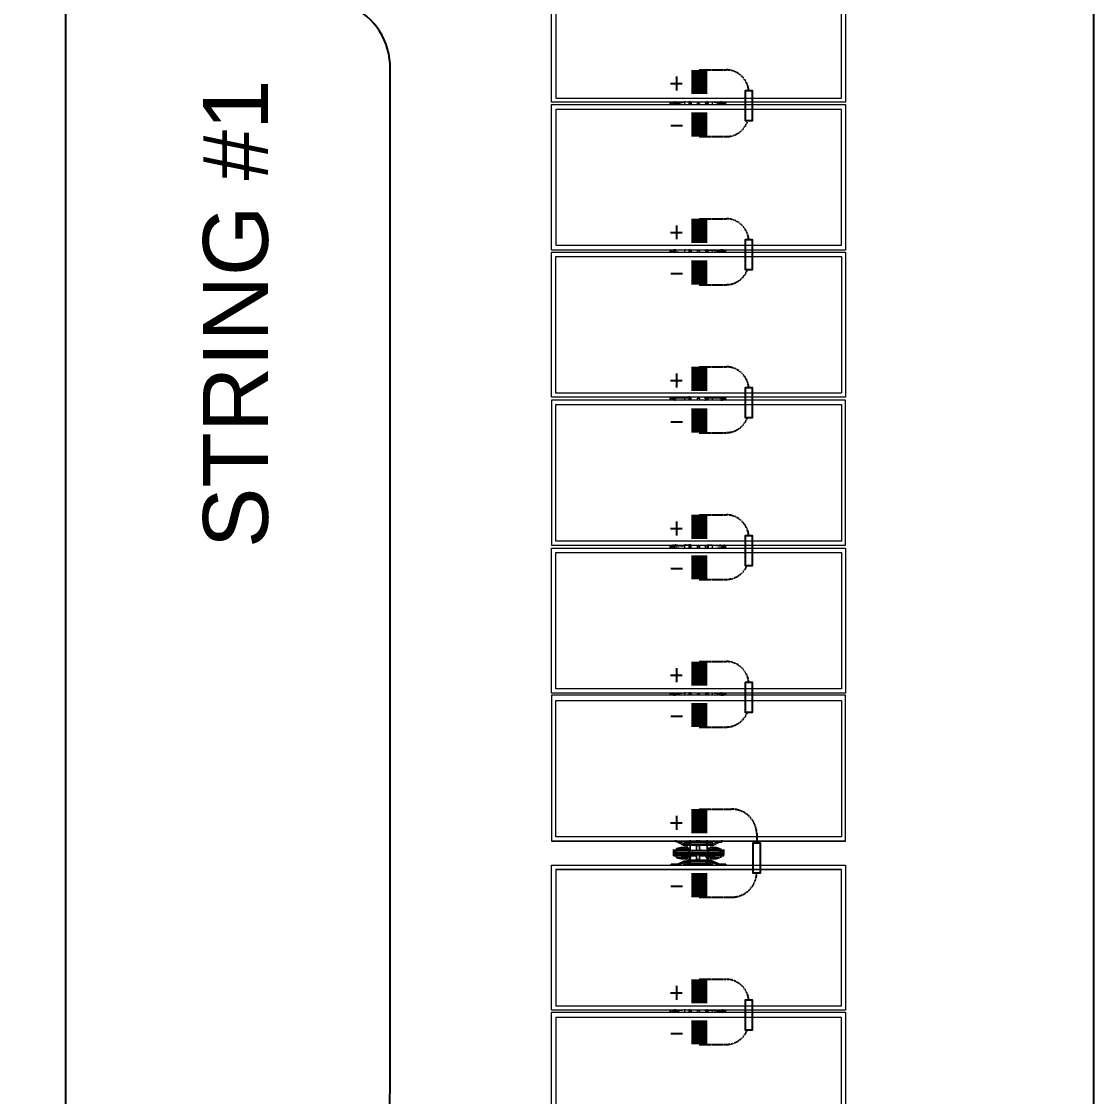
# Model space of a CAD drawing. Header units: feet. Extents: x -13743 to 68376, y -48 to 67763.
# Drawn here: x -226.5 to 103.7, y 66894.2 to 67225.4 of the extents above; entities that cross this region are included whole.
import ezdxf
from ezdxf.lldxf.tags import DXFTag

# ---------------------------------------------------------------- set-up
doc = ezdxf.new("R2010")
doc.units = ezdxf.units.FT
doc.header["$MEASUREMENT"] = 0
doc.linetypes.add('HIDDEN', pattern=[0.375, 0.25, -0.125])
for name, color, linetype in [('E-DC HARNESS-NEG', 170, 'DC HARNESS CABLE'), ('E-HARN-COMP', 8, 'Continuous'), ('E-TRNK-CABL-NEG', 6, 'HIDDEN'), ('E-TRUNK-CABLE-POS', 6, 'HIDDEN'), ('G-ANNO-TEXT', 1, 'Continuous'), ('Polarity-Text', 7, 'Continuous')]:
    doc.layers.add(name, color=color, linetype=linetype)
doc.styles.add('NEI-A', font='arial.ttf')
doc.styles.get("Standard").update_dxf_attribs({"font": 'arial.ttf'})
tags = doc.linetypes.add('DC HARNESS CABLE', pattern='A,0.5,-0.2,["DH",Standard,S=0.1,R=0,X=-0.1,Y=-0.05],-0.2', length=0.9).pattern_tags.tags
tags[6] = DXFTag(74, 10)

# ---------------------------------------------------------------- blocks, each defined once
blk = doc.blocks.new('A$C4742fff2')
at = {"lineweight": 5}
for points in [[(15.1644, 0.4666), (15.396, 0.4666), (15.396, 0), (15.1644, 0)], [(15.6294, 0), (15.3994, 0), (15.3994, 0.4666), (15.6294, 0.4666)], [(15.6677, 0), (15.8994, 0), (15.8994, 0.4666), (15.6677, 0.4666)], [(15.9027, 0.4666), (16.1327, 0.4666), (16.1327, 0), (15.9027, 0)], [(16.1377, 0.4666), (16.1377, 0), (16.3677, 0), (16.3677, 0.4666)], [(16.6027, 0), (16.3727, 0), (16.3727, 0.4666), (16.6027, 0.4666)], [(16.8376, 0), (16.606, 0), (16.606, 0.4666), (16.8376, 0.4666)], [(16.841, 0.4666), (17.071, 0.4666), (17.071, 0), (16.841, 0)], [(15.3877, 0.46), (15.1727, 0.46), (15.1727, 0.0067), (15.3877, 0.0067)], [(15.6227, 0.46), (15.406, 0.46), (15.406, 0.0067), (15.6227, 0.0067)], [(15.6744, 0.0067), (15.6744, 0.46), (15.891, 0.46), (15.891, 0.0067)], [(15.9094, 0.0067), (15.9094, 0.46), (16.126, 0.46), (16.126, 0.0067)], [(16.1443, 0.46), (16.361, 0.46), (16.361, 0.0067), (16.1443, 0.0067)], [(16.3793, 0.0067), (16.3793, 0.46), (16.596, 0.46), (16.596, 0.0067)], [(16.8293, 0.46), (16.6143, 0.46), (16.6143, 0.0067), (16.8293, 0.0067)], [(17.0643, 0.46), (16.8476, 0.46), (16.8476, 0.0067), (17.0643, 0.0067)], [(15.631, 0.27), (15.631, 0.2683), (15.631, 0.27), (15.631, 0.2767), (15.6294, 0.2767), (15.631, 0.2767)], [(15.666, 0.2683), (15.6677, 0.27), (15.6677, 0.2767), (15.6677, 0.27)], [(15.6377, 0.2517), (15.636, 0.2517), (15.636, 0.2533), (15.6344, 0.2533), (15.6344, 0.255), (15.636, 0.255), (15.636, 0.2567), (15.631, 0.2667), (15.636, 0.2567), (15.636, 0.255), (15.6344, 0.255), (15.631, 0.255), (15.631, 0.2533), (15.6327, 0.2517), (15.636, 0.2517), (15.6377, 0.2517), (15.6377, 0.215), (15.636, 0.215), (15.6377, 0.215), (15.6377, 0.2133), (15.636, 0.2133), (15.636, 0.2117), (15.6344, 0.2117), (15.636, 0.2117), (15.636, 0.21), (15.631, 0.2), (15.636, 0.21), (15.636, 0.2117), (15.6344, 0.2117), (15.631, 0.2117), (15.6344, 0.2117), (15.636, 0.2117), (15.6344, 0.2117), (15.6344, 0.2133), (15.636, 0.215), (15.6327, 0.215), (15.6327, 0.2167), (15.631, 0.2167), (15.631, 0.25), (15.6327, 0.25), (15.6327, 0.2517), (15.6327, 0.25), (15.631, 0.25), (15.631, 0.2167), (15.6327, 0.2167), (15.6327, 0.215), (15.636, 0.215), (15.6377, 0.215), (15.6377, 0.2133), (15.636, 0.2133), (15.636, 0.2117), (15.6344, 0.2117), (15.6344, 0.2133), (15.636, 0.215), (15.6377, 0.215), (15.6377, 0.2517), (15.636, 0.2517), (15.6377, 0.2517), (15.636, 0.2533), (15.636, 0.255), (15.636, 0.2567), (15.636, 0.255), (15.636, 0.2533)], [(15.6394, 0.2517), (15.641, 0.2517), (15.6427, 0.25), (15.641, 0.2517), (15.641, 0.2567), (15.6427, 0.2567), (15.6427, 0.255), (15.6444, 0.255), (15.6427, 0.25), (15.641, 0.2517), (15.6427, 0.25), (15.641, 0.2517), (15.6394, 0.2517), (15.6394, 0.2617), (15.641, 0.2683), (15.641, 0.26), (15.6444, 0.26), (15.6444, 0.2683), (15.641, 0.2683), (15.6444, 0.2683), (15.6444, 0.26), (15.641, 0.26), (15.641, 0.2683), (15.6394, 0.2617), (15.6394, 0.2517), (15.641, 0.2517), (15.641, 0.2533), (15.641, 0.2517), (15.6394, 0.2517), (15.6394, 0.2617)], [(15.641, 0.26), (15.641, 0.2583)], [(15.641, 0.2517), (15.6427, 0.2517), (15.6427, 0.25), (15.6444, 0.255), (15.6427, 0.255), (15.6427, 0.2567), (15.641, 0.2567)], [(15.6427, 0.26), (15.6427, 0.2567)], [(15.6444, 0.2717), (15.6444, 0.2617), (15.646, 0.2617), (15.6444, 0.2617), (15.6444, 0.24), (15.6444, 0.2383), (15.6444, 0.24), (15.6444, 0.2617)], [(15.646, 0.2633), (15.6444, 0.2633)], [(15.6477, 0.2183), (15.6477, 0.2483), (15.646, 0.2483), (15.646, 0.2683), (15.6477, 0.2683), (15.6477, 0.2483), (15.6477, 0.2683), (15.646, 0.2683), (15.646, 0.2483), (15.6477, 0.2483), (15.6477, 0.2183), (15.646, 0.2183), (15.646, 0.2483), (15.646, 0.2183)], [(15.6494, 0.2717), (15.651, 0.2717), (15.6494, 0.2717), (15.6494, 0.2683), (15.6494, 0.2483), (15.6494, 0.2683), (15.6477, 0.2683), (15.6477, 0.2717)], [(15.6494, 0.2683), (15.6494, 0.2483), (15.6527, 0.2483), (15.6527, 0.2683)], [(15.6494, 0.2683), (15.6494, 0.2483), (15.6527, 0.2483), (15.6527, 0.2683)], [(15.6527, 0.2617), (15.6527, 0.2717), (15.6527, 0.27), (15.6544, 0.27), (15.6527, 0.27), (15.6527, 0.2717), (15.651, 0.2717), (15.6527, 0.2717), (15.6544, 0.2717), (15.6527, 0.2717)], [(15.6527, 0.2717), (15.651, 0.2717)], [(15.6544, 0.2633), (15.6527, 0.2633)], [(15.6544, 0.2367), (15.6527, 0.2367), (15.6544, 0.2367), (15.6527, 0.2367), (15.6544, 0.2367), (15.6527, 0.2367), (15.6527, 0.24), (15.6527, 0.2617), (15.6544, 0.2617), (15.6527, 0.2617), (15.6527, 0.24), (15.6527, 0.2367)], [(15.656, 0.2583), (15.656, 0.26), (15.6544, 0.26), (15.6544, 0.2567), (15.6544, 0.26), (15.656, 0.26), (15.656, 0.2683), (15.6544, 0.2683), (15.656, 0.2683), (15.656, 0.26)], [(15.656, 0.2567), (15.6577, 0.2517), (15.656, 0.2517), (15.6544, 0.25), (15.6544, 0.255), (15.656, 0.255)], [(15.656, 0.2567), (15.6577, 0.2517), (15.656, 0.2517), (15.6544, 0.25), (15.6544, 0.255), (15.656, 0.255)], [(15.656, 0.2683), (15.6577, 0.2617), (15.6577, 0.2517), (15.6577, 0.2533), (15.6577, 0.2517), (15.6577, 0.2617)], [(15.6577, 0.2517), (15.6577, 0.2617)], [(15.666, 0.2517), (15.666, 0.25), (15.6677, 0.25), (15.6677, 0.2167), (15.666, 0.2167), (15.666, 0.215), (15.6677, 0.215), (15.6677, 0.2167), (15.6677, 0.215), (15.6677, 0.2133), (15.6677, 0.215), (15.666, 0.215), (15.666, 0.2117), (15.6627, 0.2117), (15.661, 0.2117), (15.661, 0.21), (15.661, 0.2117), (15.661, 0.215), (15.6627, 0.215), (15.661, 0.215), (15.661, 0.2517), (15.6627, 0.2517), (15.661, 0.2517), (15.661, 0.255), (15.6627, 0.255), (15.666, 0.255), (15.6627, 0.255), (15.6627, 0.2567), (15.661, 0.2567), (15.666, 0.2667), (15.661, 0.2567), (15.6627, 0.2567), (15.6627, 0.255), (15.6644, 0.255), (15.6627, 0.255), (15.6627, 0.2517), (15.666, 0.2517), (15.666, 0.25), (15.6677, 0.25), (15.6677, 0.2517), (15.6677, 0.25), (15.6677, 0.2167), (15.666, 0.2167), (15.666, 0.215), (15.6627, 0.215), (15.661, 0.215), (15.661, 0.2517), (15.6627, 0.2517)], [(15.661, 0.255), (15.661, 0.2567), (15.661, 0.255), (15.661, 0.2517), (15.6627, 0.2517), (15.6627, 0.255)], [(15.631, 0.2517), (15.6327, 0.2517), (15.631, 0.2517), (15.6294, 0.2533), (15.631, 0.2517), (15.6327, 0.2517), (15.631, 0.2517), (15.631, 0.25)], [(15.631, 0.2467), (15.6294, 0.2467)], [(15.636, 0.2517), (15.6327, 0.2517), (15.631, 0.2533), (15.631, 0.255), (15.6344, 0.255), (15.6344, 0.2533), (15.636, 0.2533)], [(15.6344, 0.25), (15.6327, 0.25), (15.6327, 0.2483), (15.6327, 0.2467), (15.6344, 0.2467), (15.636, 0.2467), (15.636, 0.2483), (15.636, 0.25)], [(15.6344, 0.25), (15.6327, 0.2483), (15.6344, 0.2467), (15.636, 0.2483)], [(15.6327, 0.2483), (15.6344, 0.25), (15.6344, 0.2483), (15.6327, 0.2483), (15.6344, 0.25), (15.6344, 0.2483), (15.636, 0.2483), (15.6344, 0.2483), (15.636, 0.2483), (15.6344, 0.2483), (15.636, 0.2483), (15.6344, 0.2483), (15.636, 0.2483), (15.6344, 0.2483), (15.636, 0.2483), (15.6344, 0.2483), (15.636, 0.2483), (15.6344, 0.2483), (15.636, 0.2483), (15.6344, 0.2483), (15.636, 0.2483), (15.6344, 0.2483), (15.636, 0.2483), (15.6344, 0.2483), (15.636, 0.2483), (15.636, 0.2467), (15.6344, 0.2467), (15.6327, 0.2467), (15.6327, 0.2483), (15.6344, 0.2483), (15.636, 0.2483), (15.636, 0.2467), (15.6344, 0.2467), (15.6327, 0.2467)], [(15.6344, 0.25), (15.6327, 0.25), (15.6327, 0.2483), (15.6327, 0.2467), (15.6344, 0.2467), (15.636, 0.2467), (15.636, 0.2483), (15.636, 0.25)], [(15.6344, 0.25), (15.6327, 0.2483), (15.6344, 0.2467), (15.636, 0.2483)], [(15.6344, 0.255), (15.636, 0.255)], [(15.6344, 0.255), (15.636, 0.255)], [(15.6377, 0.2483), (15.641, 0.2483), (15.6377, 0.2483), (15.6444, 0.2483), (15.6427, 0.2483), (15.6444, 0.2483), (15.6427, 0.2483), (15.6444, 0.2483), (15.6427, 0.2483), (15.6444, 0.2483)], [(15.6444, 0.2467), (15.6377, 0.2467)], [(15.646, 0.2367), (15.6377, 0.2367), (15.646, 0.2367), (15.6444, 0.2367), (15.6444, 0.24), (15.6444, 0.2367), (15.646, 0.2367), (15.6444, 0.2367)], [(15.6427, 0.2517), (15.6427, 0.25), (15.6427, 0.2517), (15.641, 0.2517), (15.6427, 0.25)], [(15.641, 0.2467), (15.6427, 0.245)], [(15.646, 0.2367), (15.6444, 0.2367), (15.6444, 0.24), (15.6444, 0.2367)], [(15.6477, 0.1983), (15.6477, 0.2183), (15.6494, 0.2183), (15.6494, 0.2483), (15.6477, 0.2483), (15.6494, 0.2483), (15.6494, 0.2183), (15.6477, 0.2183), (15.6477, 0.1983), (15.646, 0.1983), (15.646, 0.2183), (15.646, 0.1983)], [(15.6544, 0.2483), (15.6527, 0.2483), (15.6527, 0.2183), (15.6494, 0.2183), (15.6494, 0.2483), (15.651, 0.2483), (15.6494, 0.2483), (15.6494, 0.2183), (15.6527, 0.2183), (15.6527, 0.2483), (15.6544, 0.2483), (15.656, 0.2483), (15.6577, 0.2483), (15.656, 0.2483)], [(15.6544, 0.2483), (15.6527, 0.2483)], [(15.661, 0.2467), (15.6527, 0.2467)], [(15.6527, 0.24), (15.6527, 0.2383), (15.6527, 0.24), (15.6527, 0.2367), (15.661, 0.2367), (15.6527, 0.2367)], [(15.656, 0.2517), (15.6544, 0.25), (15.6544, 0.2517), (15.6544, 0.25), (15.656, 0.2517), (15.6544, 0.25)], [(15.6594, 0.2517), (15.6577, 0.2517), (15.656, 0.25), (15.6577, 0.2517)], [(15.6644, 0.2483), (15.6644, 0.25), (15.6627, 0.2483), (15.6627, 0.2467), (15.6644, 0.2467), (15.666, 0.2467), (15.666, 0.2483)], [(15.6644, 0.25), (15.6627, 0.2483), (15.6644, 0.2467), (15.666, 0.2483)], [(15.6644, 0.2467), (15.666, 0.2467), (15.666, 0.2483), (15.666, 0.25), (15.6644, 0.25), (15.6627, 0.25), (15.6627, 0.2483), (15.6627, 0.2467)], [(15.6644, 0.25), (15.6627, 0.2483), (15.6644, 0.2467), (15.666, 0.2483)], [(15.6644, 0.2467), (15.666, 0.2467), (15.666, 0.2483), (15.666, 0.25), (15.6644, 0.25), (15.6627, 0.25), (15.6627, 0.2483), (15.6627, 0.2467)], [(15.666, 0.2483), (15.6644, 0.2483)], [(15.666, 0.2483), (15.6644, 0.2483)], [(15.666, 0.2483), (15.6644, 0.2483), (15.666, 0.2483), (15.6644, 0.2483), (15.666, 0.2483), (15.6644, 0.2483), (15.666, 0.2483), (15.6644, 0.2483), (15.666, 0.2483), (15.6644, 0.2483), (15.666, 0.2483), (15.6677, 0.2483)], [(15.6677, 0.2533), (15.6677, 0.2517), (15.666, 0.2517), (15.666, 0.255), (15.666, 0.2517), (15.6677, 0.2517)], [(15.6694, 0.2467), (15.6677, 0.2467)], [(15.3977, 0.235), (15.3994, 0.235), (15.3994, 0.2317), (15.396, 0.2317), (15.396, 0.2333), (15.396, 0.235)], [(15.631, 0.2367), (15.6294, 0.2367)], [(15.631, 0.235), (15.6294, 0.235)], [(15.6294, 0.2317), (15.631, 0.2317)], [(15.6294, 0.2317), (15.631, 0.2317)], [(15.6377, 0.2317), (15.6377, 0.235), (15.6394, 0.235), (15.6377, 0.235)], [(15.6394, 0.2317), (15.6377, 0.2317), (15.646, 0.2317), (15.6377, 0.2317)], [(15.6444, 0.23), (15.646, 0.23), (15.6444, 0.23), (15.6444, 0.2317)], [(15.6444, 0.2267), (15.6444, 0.23)], [(15.6444, 0.2267), (15.6444, 0.2283), (15.6444, 0.2267), (15.6444, 0.205), (15.646, 0.205), (15.6444, 0.205)], [(15.6527, 0.2317), (15.661, 0.2317), (15.661, 0.235), (15.661, 0.2317), (15.6527, 0.2317), (15.6527, 0.23), (15.6544, 0.23), (15.6527, 0.23), (15.6527, 0.2267), (15.6527, 0.23)], [(15.6527, 0.2317), (15.6527, 0.23), (15.6544, 0.23), (15.6527, 0.23)], [(15.6544, 0.23), (15.6527, 0.23), (15.6527, 0.2267), (15.6527, 0.23)], [(15.6527, 0.2267), (15.6527, 0.205), (15.6544, 0.205), (15.6527, 0.205), (15.6527, 0.1967), (15.6527, 0.205), (15.6527, 0.2267), (15.6527, 0.2283)], [(15.6694, 0.2367), (15.6677, 0.2367)], [(15.6694, 0.235), (15.6677, 0.235)], [(15.6694, 0.2317), (15.6677, 0.2317)], [(15.6694, 0.2317), (15.6677, 0.2317)], [(15.901, 0.235), (15.9027, 0.2333), (15.901, 0.2317), (15.8994, 0.2317), (15.8994, 0.2333), (15.8994, 0.235)], [(16.1343, 0.235), (16.136, 0.235), (16.136, 0.2317), (16.1343, 0.2317), (16.1327, 0.2333), (16.1327, 0.235)], [(16.3693, 0.235), (16.371, 0.235), (16.371, 0.2317), (16.3677, 0.2317), (16.3677, 0.2333), (16.3677, 0.235)], [(16.6043, 0.235), (16.606, 0.235), (16.606, 0.2317), (16.6027, 0.2317), (16.6027, 0.2333), (16.6027, 0.235)], [(16.8376, 0.235), (16.8393, 0.235), (16.841, 0.2333), (16.8393, 0.2333), (16.8393, 0.2317), (16.8376, 0.2317), (16.8376, 0.2333)], [(15.6294, 0.22), (15.631, 0.22)], [(15.6294, 0.2133), (15.631, 0.215), (15.6327, 0.215), (15.631, 0.2133), (15.631, 0.2117), (15.631, 0.2133), (15.6327, 0.215), (15.631, 0.215)], [(15.631, 0.2167), (15.631, 0.215)], [(15.6344, 0.22), (15.6344, 0.2217), (15.6327, 0.22), (15.6344, 0.22), (15.636, 0.22), (15.6344, 0.22), (15.636, 0.22), (15.6344, 0.22), (15.636, 0.22), (15.6344, 0.22), (15.636, 0.22)], [(15.6344, 0.2217), (15.6327, 0.22), (15.6344, 0.2183), (15.636, 0.22)], [(15.6344, 0.2217), (15.6327, 0.2217), (15.6327, 0.22), (15.6327, 0.2183), (15.6344, 0.2183), (15.636, 0.2183), (15.636, 0.22), (15.636, 0.2217)], [(15.6344, 0.2217), (15.6327, 0.22), (15.6344, 0.2183), (15.636, 0.22)], [(15.6344, 0.2217), (15.6327, 0.2217), (15.6327, 0.22), (15.6327, 0.2183), (15.6344, 0.2183), (15.636, 0.2183), (15.636, 0.22), (15.636, 0.2217)], [(15.636, 0.22), (15.6344, 0.22)], [(15.636, 0.22), (15.6344, 0.22)], [(15.636, 0.2117), (15.636, 0.21)], [(15.641, 0.22), (15.6377, 0.22), (15.6444, 0.22), (15.6377, 0.22), (15.641, 0.22), (15.6427, 0.2217)], [(15.6427, 0.2183), (15.6444, 0.2183), (15.6427, 0.2183), (15.6444, 0.2183), (15.6377, 0.2183), (15.6444, 0.2183)], [(15.6394, 0.215), (15.641, 0.215), (15.6427, 0.2167), (15.641, 0.215), (15.6427, 0.2167), (15.6427, 0.215), (15.6427, 0.2167), (15.641, 0.215), (15.6427, 0.2167), (15.641, 0.215), (15.6394, 0.215), (15.6394, 0.205)], [(15.641, 0.2), (15.641, 0.2083), (15.6444, 0.2083), (15.6444, 0.1983), (15.641, 0.1983), (15.6444, 0.1983), (15.6444, 0.2083), (15.641, 0.2083), (15.641, 0.2), (15.6394, 0.205), (15.6394, 0.215), (15.641, 0.215), (15.641, 0.2133), (15.641, 0.215), (15.6394, 0.215), (15.6394, 0.205)], [(15.641, 0.21), (15.641, 0.215), (15.6427, 0.2167), (15.6444, 0.2117), (15.641, 0.2117), (15.641, 0.21), (15.641, 0.215), (15.6427, 0.2167), (15.6444, 0.2117), (15.641, 0.2117), (15.641, 0.21), (15.641, 0.2083)], [(15.6444, 0.2183), (15.6427, 0.2183)], [(15.6427, 0.2117), (15.6427, 0.2083)], [(15.651, 0.1967), (15.651, 0.195), (15.6527, 0.195), (15.6527, 0.1983), (15.6544, 0.1983), (15.6527, 0.1983), (15.6527, 0.195), (15.6527, 0.1967), (15.6527, 0.195), (15.6527, 0.1967), (15.6527, 0.195), (15.6527, 0.1933), (15.6527, 0.195), (15.651, 0.195), (15.651, 0.1967), (15.6494, 0.1967), (15.6477, 0.1967), (15.646, 0.1967), (15.6444, 0.1967), (15.6444, 0.195), (15.6444, 0.1967), (15.6444, 0.205), (15.6444, 0.1967), (15.6444, 0.195), (15.646, 0.1967), (15.646, 0.1983), (15.6444, 0.1983), (15.646, 0.1983), (15.646, 0.1967), (15.6444, 0.195), (15.6444, 0.1967), (15.646, 0.1967), (15.6477, 0.1967), (15.6494, 0.1967)], [(15.6527, 0.2183), (15.6527, 0.1983), (15.6494, 0.1983), (15.6494, 0.2183), (15.651, 0.2183), (15.6494, 0.2183), (15.6494, 0.2), (15.6494, 0.2183), (15.6494, 0.1983), (15.6527, 0.1983), (15.6527, 0.2183), (15.6544, 0.2183), (15.656, 0.2183), (15.6544, 0.2183), (15.6544, 0.22), (15.6527, 0.22), (15.661, 0.22), (15.6527, 0.22), (15.6544, 0.22), (15.6544, 0.2183)], [(15.6527, 0.2183), (15.6544, 0.2183)], [(15.6544, 0.2167), (15.656, 0.215), (15.6544, 0.2167), (15.6544, 0.215), (15.6544, 0.2167), (15.6544, 0.2117)], [(15.656, 0.2), (15.6577, 0.205), (15.6577, 0.215), (15.6577, 0.2133), (15.6577, 0.215), (15.6577, 0.205), (15.656, 0.2), (15.656, 0.2083), (15.6544, 0.2083), (15.6544, 0.1983), (15.656, 0.1983), (15.6544, 0.1983), (15.6544, 0.2083), (15.656, 0.2083)], [(15.656, 0.21), (15.656, 0.2083), (15.656, 0.21), (15.656, 0.2117), (15.6544, 0.2117), (15.6544, 0.2083), (15.6544, 0.2117), (15.656, 0.2117)], [(15.6577, 0.2183), (15.656, 0.2183)], [(15.656, 0.2167), (15.6577, 0.215), (15.6577, 0.205), (15.6577, 0.215), (15.656, 0.2167), (15.6577, 0.215)], [(15.6644, 0.2117), (15.6627, 0.2117), (15.661, 0.21), (15.666, 0.2), (15.661, 0.21), (15.6627, 0.2117), (15.666, 0.2117), (15.666, 0.215), (15.6627, 0.215), (15.6627, 0.2117)], [(15.6627, 0.2117), (15.6627, 0.215), (15.661, 0.215), (15.661, 0.2117)], [(15.6644, 0.2217), (15.6627, 0.22), (15.6644, 0.2183), (15.666, 0.22)], [(15.6644, 0.2183), (15.666, 0.2183), (15.666, 0.22), (15.666, 0.2217), (15.6644, 0.2217), (15.6627, 0.2217), (15.6627, 0.22), (15.6627, 0.2183)], [(15.6644, 0.2217), (15.6627, 0.22), (15.6644, 0.2183), (15.666, 0.22)], [(15.6644, 0.2183), (15.666, 0.2183), (15.666, 0.22), (15.666, 0.2217), (15.6644, 0.2217), (15.6627, 0.2217), (15.6627, 0.22), (15.6627, 0.2183)], [(15.666, 0.22), (15.6644, 0.22)], [(15.666, 0.22), (15.6644, 0.22)], [(15.6694, 0.22), (15.6677, 0.22)], [(15.6294, 0.19), (15.631, 0.19), (15.631, 0.1967), (15.631, 0.1983), (15.631, 0.1967), (15.631, 0.19)], [(15.6444, 0.2033), (15.646, 0.2033)], [(15.6444, 0.195), (15.646, 0.195), (15.6444, 0.195), (15.6444, 0.1933)], [(15.646, 0.195), (15.6477, 0.195), (15.6477, 0.1967)], [(15.646, 0.195), (15.6477, 0.1967), (15.6494, 0.1967), (15.6477, 0.1967), (15.646, 0.1967), (15.646, 0.195), (15.6477, 0.195)], [(15.6544, 0.1933), (15.6527, 0.1933), (15.6527, 0.195), (15.6527, 0.1933), (15.6544, 0.1933), (15.6527, 0.1933), (15.646, 0.1933), (15.6527, 0.1933)], [(15.6494, 0.2), (15.6477, 0.2), (15.6494, 0.2), (15.6494, 0.1967), (15.6477, 0.1967), (15.6477, 0.1983), (15.6477, 0.1967), (15.6494, 0.1967), (15.6494, 0.2), (15.651, 0.2)], [(15.6494, 0.1967), (15.6477, 0.1967)], [(15.651, 0.1967), (15.651, 0.195)], [(15.6544, 0.2033), (15.6527, 0.2033)], [(15.6544, 0.1967), (15.6527, 0.1967)], [(15.6677, 0.1967), (15.666, 0.1967), (15.666, 0.1983), (15.666, 0.1967), (15.6677, 0.1967), (15.6677, 0.19)]]:
    blk.add_lwpolyline(points, close=True, dxfattribs=at)
for points in [[(15.6294, 0.4666), (15.6294, 0)], [(15.6677, 0), (15.6677, 0.4666)], [(15.6227, 0.46), (15.6227, 0.0067)], [(15.6744, 0.0067), (15.6744, 0.46)], [(15.396, 0.2783), (15.3994, 0.2783)], [(15.401, 0.255), (15.3994, 0.255), (15.3994, 0.2567), (15.3977, 0.265), (15.3977, 0.275), (15.3977, 0.2733), (15.3994, 0.2717), (15.3994, 0.27)], [(15.3977, 0.2733), (15.3977, 0.27)], [(15.6444, 0.2733), (15.6444, 0.2717), (15.646, 0.27), (15.646, 0.2683), (15.646, 0.27), (15.6444, 0.2717), (15.646, 0.2717), (15.6477, 0.2717), (15.646, 0.2717), (15.6444, 0.2717), (15.6444, 0.27), (15.646, 0.27), (15.6477, 0.27), (15.6494, 0.27), (15.651, 0.27), (15.6494, 0.27), (15.651, 0.27), (15.6494, 0.27), (15.6477, 0.27), (15.646, 0.27), (15.6444, 0.27), (15.6444, 0.2717), (15.6444, 0.2733), (15.646, 0.2733), (15.651, 0.2733), (15.6527, 0.2733), (15.651, 0.2717), (15.6527, 0.2717), (15.651, 0.2717), (15.6494, 0.2717), (15.6494, 0.2683), (15.651, 0.2683), (15.6494, 0.2683), (15.6494, 0.27), (15.6477, 0.27), (15.6494, 0.27), (15.651, 0.27), (15.6494, 0.27), (15.6494, 0.2683), (15.6477, 0.2683), (15.6477, 0.2717), (15.646, 0.2717), (15.6477, 0.2717), (15.6494, 0.2717), (15.651, 0.2717), (15.6527, 0.2733), (15.6544, 0.2733), (15.6527, 0.2733), (15.6544, 0.2733)], [(15.6544, 0.2733), (15.6527, 0.2733), (15.6527, 0.2717), (15.6527, 0.2733), (15.6527, 0.2683), (15.6544, 0.2683), (15.6544, 0.26), (15.6544, 0.2683), (15.6527, 0.2683), (15.6527, 0.2733), (15.651, 0.2733), (15.646, 0.2733), (15.6444, 0.2733), (15.646, 0.2733), (15.6444, 0.2733), (15.6444, 0.2717), (15.646, 0.2717), (15.6444, 0.2733), (15.646, 0.2733), (15.6444, 0.2733), (15.646, 0.2717), (15.6477, 0.2717), (15.646, 0.2717), (15.6477, 0.2717), (15.646, 0.2717), (15.6444, 0.2717), (15.6444, 0.2733)], [(15.8994, 0.2783), (15.9027, 0.2783)], [(15.8994, 0.2733), (15.8994, 0.27)], [(15.9044, 0.255), (15.9027, 0.255), (15.9027, 0.2567), (15.901, 0.265), (15.901, 0.275), (15.9027, 0.275), (15.901, 0.275), (15.901, 0.2717), (15.9027, 0.27)], [(16.1327, 0.2783), (16.1377, 0.2783)], [(16.1377, 0.27), (16.136, 0.2717), (16.136, 0.275), (16.1343, 0.275), (16.136, 0.275)], [(16.1393, 0.255), (16.1377, 0.255), (16.136, 0.2567), (16.136, 0.265), (16.1343, 0.275)], [(16.1343, 0.2733), (16.1343, 0.27)], [(16.3677, 0.2783), (16.3727, 0.2783)], [(16.371, 0.27), (16.371, 0.2733), (16.3693, 0.275), (16.371, 0.275)], [(16.3727, 0.255), (16.371, 0.255), (16.371, 0.265), (16.3693, 0.275)], [(16.3693, 0.2733), (16.3693, 0.27)], [(16.6027, 0.2783), (16.606, 0.2783)], [(16.6077, 0.255), (16.606, 0.255), (16.606, 0.265), (16.6043, 0.275), (16.606, 0.275), (16.6043, 0.275), (16.6043, 0.2733), (16.606, 0.2717), (16.606, 0.27)], [(16.6043, 0.2733), (16.6043, 0.27)], [(16.8376, 0.2783), (16.841, 0.2783)], [(16.8376, 0.2733), (16.8376, 0.27)], [(16.841, 0.27), (16.8393, 0.2717), (16.8393, 0.275), (16.841, 0.275), (16.8393, 0.275), (16.8393, 0.265), (16.841, 0.2567), (16.841, 0.255), (16.8426, 0.255)], [(15.631, 0.2667), (15.631, 0.2667)], [(15.631, 0.2667), (15.631, 0.2667)], [(15.641, 0.2617), (15.641, 0.2617)], [(15.641, 0.2617), (15.641, 0.2617)], [(15.6427, 0.2683), (15.6427, 0.2683)], [(15.6427, 0.2683), (15.6427, 0.2683)], [(15.646, 0.2717), (15.646, 0.2717)], [(15.646, 0.2717), (15.646, 0.2717)], [(15.651, 0.2717), (15.6527, 0.2717)], [(15.651, 0.2717), (15.6527, 0.2717)], [(15.656, 0.2617), (15.656, 0.2617)], [(15.656, 0.2617), (15.656, 0.2617)], [(15.666, 0.27), (15.666, 0.27)], [(15.666, 0.27), (15.666, 0.27)], [(15.666, 0.2667), (15.666, 0.2667)], [(15.666, 0.2667), (15.666, 0.2667)], [(15.396, 0.2483), (15.3994, 0.2483)], [(15.396, 0.2467), (15.3994, 0.2467), (15.401, 0.2467)], [(15.3994, 0.2467), (15.3994, 0.245), (15.396, 0.245)], [(15.401, 0.2483), (15.3994, 0.2483), (15.3994, 0.255)], [(15.6344, 0.2517), (15.6344, 0.2517)], [(15.6344, 0.2517), (15.6344, 0.2517)], [(15.6527, 0.2483), (15.6544, 0.2483)], [(15.6527, 0.2483), (15.6544, 0.2483)], [(15.661, 0.2517), (15.661, 0.2517)], [(15.661, 0.2517), (15.661, 0.2517)], [(15.6627, 0.2517), (15.6627, 0.2517)], [(15.6627, 0.2517), (15.6627, 0.2517)], [(15.6627, 0.2483), (15.6644, 0.25), (15.6644, 0.2483)], [(15.6627, 0.2483), (15.6627, 0.2467)], [(15.6644, 0.2467), (15.6627, 0.2467)], [(15.6644, 0.2483), (15.666, 0.2483)], [(15.6644, 0.2483), (15.666, 0.2483)], [(15.6644, 0.2483), (15.666, 0.2483)], [(15.6644, 0.2483), (15.666, 0.2483)], [(15.6644, 0.2467), (15.666, 0.2467), (15.666, 0.2483), (15.6644, 0.2483)], [(15.8994, 0.2483), (15.9027, 0.2483)], [(15.8994, 0.2467), (15.9027, 0.2467), (15.9044, 0.2467)], [(15.9027, 0.2467), (15.9027, 0.245), (15.8994, 0.245)], [(15.9044, 0.2483), (15.9027, 0.2483), (15.9027, 0.255)], [(16.1327, 0.2483), (16.1377, 0.2483)], [(16.1327, 0.2467), (16.1377, 0.2467), (16.1393, 0.2467)], [(16.1327, 0.245), (16.136, 0.245), (16.1377, 0.245), (16.1377, 0.2467)], [(16.1393, 0.2483), (16.1377, 0.2483), (16.1377, 0.255)], [(16.3677, 0.2483), (16.3727, 0.2483), (16.371, 0.2483)], [(16.3677, 0.2467), (16.371, 0.2467), (16.3727, 0.2467)], [(16.3677, 0.245), (16.371, 0.245), (16.3727, 0.245)], [(16.3743, 0.2483), (16.3727, 0.2483), (16.371, 0.25), (16.371, 0.255)], [(16.371, 0.245), (16.371, 0.2467)], [(16.6027, 0.2483), (16.606, 0.2483)], [(16.6027, 0.2467), (16.606, 0.2467), (16.6077, 0.2467)], [(16.606, 0.2467), (16.606, 0.245), (16.6027, 0.245)], [(16.6077, 0.2483), (16.606, 0.2483), (16.606, 0.255)], [(16.8376, 0.2483), (16.841, 0.2483)], [(16.8376, 0.2467), (16.841, 0.2467), (16.8426, 0.2467)], [(16.841, 0.2467), (16.841, 0.245), (16.8376, 0.245)], [(16.8426, 0.2483), (16.841, 0.2483), (16.841, 0.255)], [(15.396, 0.2233), (15.396, 0.2217), (15.3977, 0.2217), (15.3994, 0.2233), (15.3994, 0.22), (15.3994, 0.2183)], [(15.6444, 0.2367), (15.646, 0.2367)], [(15.6444, 0.2367), (15.646, 0.2367)], [(15.6444, 0.23), (15.6444, 0.2317)], [(15.6444, 0.2317), (15.6444, 0.23)], [(15.6444, 0.23), (15.6444, 0.2267)], [(15.6444, 0.23), (15.6444, 0.2267)], [(15.6444, 0.23), (15.646, 0.23)], [(15.6444, 0.23), (15.646, 0.23)], [(15.6527, 0.2367), (15.6544, 0.2367)], [(15.6527, 0.2367), (15.6544, 0.2367)], [(15.6527, 0.2367), (15.6544, 0.2367)], [(15.6527, 0.2367), (15.6544, 0.2367)], [(15.901, 0.1933), (15.901, 0.2017), (15.9027, 0.2117), (15.9027, 0.2183), (15.9027, 0.22), (15.9027, 0.2233), (15.901, 0.2217), (15.8994, 0.2217), (15.8994, 0.2233)], [(16.1327, 0.2233), (16.1343, 0.2217), (16.136, 0.2217), (16.136, 0.2233), (16.1377, 0.2233), (16.1377, 0.22)], [(16.3677, 0.2233), (16.3677, 0.2217), (16.371, 0.2217), (16.371, 0.2233), (16.3727, 0.2233), (16.371, 0.2233), (16.371, 0.22)], [(16.6027, 0.2233), (16.6027, 0.2217), (16.606, 0.2217), (16.606, 0.2233), (16.606, 0.22), (16.606, 0.2183)], [(16.8393, 0.1933), (16.8393, 0.2017), (16.841, 0.2117), (16.841, 0.2183), (16.841, 0.22), (16.841, 0.2233), (16.8393, 0.2217), (16.8376, 0.2217), (16.8376, 0.2233)], [(15.396, 0.22), (15.3994, 0.22), (15.401, 0.22)], [(15.396, 0.2183), (15.3994, 0.2183), (15.3994, 0.2117), (15.3977, 0.2017), (15.3977, 0.1933), (15.3994, 0.1933)], [(15.6327, 0.22), (15.6344, 0.2217), (15.6344, 0.22)], [(15.6327, 0.2183), (15.6327, 0.22)], [(15.6327, 0.2183), (15.6327, 0.22)], [(15.6327, 0.22), (15.6344, 0.22)], [(15.6344, 0.2183), (15.6327, 0.2183)], [(15.6344, 0.2183), (15.6327, 0.2183)], [(15.6344, 0.22), (15.636, 0.22)], [(15.6344, 0.22), (15.636, 0.22)], [(15.6344, 0.22), (15.636, 0.22)], [(15.6344, 0.22), (15.636, 0.22), (15.6344, 0.22)], [(15.6344, 0.2183), (15.636, 0.2183), (15.636, 0.22)], [(15.6344, 0.22), (15.636, 0.22), (15.6344, 0.22)], [(15.6344, 0.2183), (15.636, 0.2183), (15.636, 0.22)], [(15.6344, 0.22), (15.636, 0.22)], [(15.6344, 0.215), (15.6344, 0.215)], [(15.6344, 0.215), (15.6344, 0.215)], [(15.636, 0.215), (15.636, 0.215)], [(15.636, 0.215), (15.636, 0.215)], [(15.641, 0.205), (15.641, 0.205)], [(15.641, 0.205), (15.641, 0.205)], [(15.6544, 0.2167), (15.656, 0.2167), (15.656, 0.215), (15.6577, 0.215)], [(15.6544, 0.2167), (15.656, 0.2167), (15.656, 0.215), (15.6577, 0.215)], [(15.656, 0.21), (15.6577, 0.215)], [(15.656, 0.21), (15.6577, 0.215)], [(15.656, 0.205), (15.656, 0.205)], [(15.656, 0.205), (15.656, 0.205)], [(15.661, 0.215), (15.661, 0.215)], [(15.661, 0.215), (15.661, 0.215)], [(15.6644, 0.22), (15.6644, 0.2217), (15.6627, 0.22)], [(15.6644, 0.22), (15.6644, 0.2217), (15.6627, 0.22)], [(15.6627, 0.22), (15.6627, 0.2183), (15.6644, 0.2183)], [(15.6627, 0.22), (15.6627, 0.2183), (15.6644, 0.2183)], [(15.6627, 0.215), (15.6627, 0.215)], [(15.6627, 0.215), (15.6627, 0.215)], [(15.6644, 0.22), (15.666, 0.22)], [(15.6644, 0.22), (15.666, 0.22)], [(15.6644, 0.22), (15.666, 0.22)], [(15.6644, 0.22), (15.666, 0.22)], [(15.666, 0.22), (15.6644, 0.22)], [(15.666, 0.22), (15.666, 0.2183), (15.6644, 0.2183)], [(15.6644, 0.22), (15.666, 0.22)], [(15.6644, 0.22), (15.666, 0.22)], [(15.6644, 0.22), (15.666, 0.22)], [(15.6644, 0.22), (15.666, 0.22)], [(15.6644, 0.22), (15.666, 0.22)], [(15.6644, 0.22), (15.666, 0.22)], [(15.6644, 0.22), (15.666, 0.22)], [(15.6644, 0.22), (15.666, 0.22)], [(15.6644, 0.22), (15.666, 0.22)], [(15.666, 0.22), (15.6644, 0.22)], [(15.666, 0.22), (15.666, 0.2183), (15.6644, 0.2183)], [(15.6644, 0.22), (15.666, 0.22)], [(15.8994, 0.22), (15.9027, 0.22), (15.9044, 0.22)], [(15.9027, 0.2183), (15.8994, 0.2183)], [(16.1377, 0.1983), (16.136, 0.195), (16.136, 0.1933), (16.1343, 0.1933), (16.1343, 0.1917), (16.1343, 0.1933), (16.136, 0.195), (16.136, 0.2017), (16.1377, 0.2117), (16.1377, 0.2183), (16.1377, 0.22), (16.1327, 0.22)], [(16.1377, 0.2183), (16.1327, 0.2183)], [(16.371, 0.2117), (16.371, 0.2167), (16.3727, 0.2183), (16.3727, 0.22), (16.371, 0.22), (16.3677, 0.22)], [(16.3677, 0.2183), (16.371, 0.2183), (16.3727, 0.2183)], [(16.371, 0.1983), (16.371, 0.1933), (16.3693, 0.1933), (16.3693, 0.1917), (16.3693, 0.1933), (16.3693, 0.195), (16.371, 0.2017), (16.371, 0.2117), (16.3727, 0.2117)], [(16.6027, 0.22), (16.606, 0.22), (16.6077, 0.22)], [(16.6027, 0.2183), (16.606, 0.2183), (16.606, 0.2117), (16.6043, 0.2017), (16.6043, 0.1933), (16.606, 0.1933)], [(16.8376, 0.22), (16.841, 0.22), (16.8426, 0.22)], [(16.841, 0.2183), (16.8376, 0.2183)], [(15.396, 0.19), (15.3994, 0.19)], [(15.3994, 0.1983), (15.3994, 0.195), (15.3977, 0.1933), (15.3977, 0.1917), (15.3994, 0.1917)], [(15.3977, 0.1967), (15.3977, 0.1933), (15.3977, 0.1917)], [(15.631, 0.2), (15.631, 0.2)], [(15.631, 0.2), (15.631, 0.2)], [(15.6427, 0.2), (15.6427, 0.2)], [(15.6427, 0.2), (15.6427, 0.2)], [(15.646, 0.195), (15.6444, 0.195)], [(15.6444, 0.195), (15.6444, 0.1933)], [(15.6444, 0.195), (15.6444, 0.1933)], [(15.6444, 0.195), (15.6444, 0.1933)], [(15.646, 0.195), (15.6444, 0.195)], [(15.6444, 0.1933), (15.6444, 0.195)], [(15.6444, 0.1933), (15.646, 0.1933)], [(15.6444, 0.1933), (15.646, 0.1933)], [(15.6444, 0.1933), (15.646, 0.1933)], [(15.6444, 0.1933), (15.646, 0.1933)], [(15.6477, 0.1967), (15.6477, 0.195), (15.646, 0.195)], [(15.6477, 0.1967), (15.646, 0.1967), (15.646, 0.195)], [(15.646, 0.195), (15.6477, 0.195)], [(15.646, 0.195), (15.6477, 0.195)], [(15.6494, 0.1983), (15.6494, 0.1967), (15.651, 0.1967)], [(15.6494, 0.1983), (15.651, 0.1983)], [(15.6494, 0.1983), (15.6494, 0.1967), (15.651, 0.1967)], [(15.6494, 0.1983), (15.651, 0.1983)], [(15.651, 0.1967), (15.6494, 0.1967), (15.651, 0.1967)], [(15.651, 0.1967), (15.6494, 0.1967), (15.651, 0.1967)], [(15.651, 0.195), (15.651, 0.1967)], [(15.651, 0.195), (15.651, 0.1967)], [(15.651, 0.195), (15.6527, 0.195), (15.651, 0.195)], [(15.651, 0.195), (15.6527, 0.195), (15.651, 0.195)], [(15.6527, 0.1967), (15.6544, 0.1967)], [(15.6527, 0.1967), (15.6544, 0.1967)], [(15.6527, 0.1933), (15.6527, 0.195)], [(15.6527, 0.1933), (15.6527, 0.195)], [(15.666, 0.2), (15.666, 0.2)], [(15.666, 0.2), (15.666, 0.2)], [(15.666, 0.1967), (15.666, 0.1967)], [(15.666, 0.1967), (15.666, 0.1967)], [(15.8994, 0.1967), (15.8994, 0.1933)], [(15.8994, 0.19), (15.9027, 0.19)], [(15.9027, 0.1983), (15.901, 0.195), (15.901, 0.1917), (15.9027, 0.1917)], [(15.9027, 0.1933), (15.901, 0.1933), (15.901, 0.1917)], [(16.1327, 0.19), (16.1377, 0.19)], [(16.1343, 0.1967), (16.1343, 0.1933), (16.136, 0.1933)], [(16.1343, 0.1917), (16.136, 0.1917)], [(16.3677, 0.19), (16.3727, 0.19)], [(16.3693, 0.1967), (16.3693, 0.1933), (16.371, 0.1933)], [(16.3693, 0.1917), (16.371, 0.1917)], [(16.6027, 0.19), (16.606, 0.19)], [(16.606, 0.1983), (16.606, 0.195), (16.6043, 0.1933), (16.6043, 0.1917), (16.6043, 0.1933), (16.6043, 0.1967)], [(16.8376, 0.1967), (16.8376, 0.1933)], [(16.8376, 0.19), (16.841, 0.19)], [(16.841, 0.1983), (16.8393, 0.195), (16.8393, 0.1917), (16.841, 0.1917)], [(16.841, 0.1933), (16.8393, 0.1933), (16.8393, 0.1917)]]:
    blk.add_lwpolyline(points, dxfattribs=at)
at = {"color": 8, "lineweight": 5, "true_color": 0x808080}
for points in [[(15.396, 0.2767), (15.3994, 0.2767)], [(15.3994, 0.2733), (15.3994, 0.275), (15.3977, 0.275), (15.396, 0.26)], [(15.3977, 0.2733), (15.3977, 0.2733)], [(15.6444, 0.2733), (15.6444, 0.2733)], [(15.6444, 0.2733), (15.6444, 0.2733)], [(15.6527, 0.2733), (15.6527, 0.2733)], [(15.6527, 0.2733), (15.6527, 0.2733)], [(15.8994, 0.2767), (15.9027, 0.2767)], [(15.9027, 0.2733), (15.9027, 0.275), (15.901, 0.275), (15.8994, 0.26)], [(15.8994, 0.2733), (15.8994, 0.2733)], [(16.1327, 0.2767), (16.1377, 0.2767)], [(16.1377, 0.2733), (16.1377, 0.275), (16.1343, 0.275), (16.1327, 0.26)], [(16.1343, 0.2733), (16.1343, 0.2733)], [(16.3677, 0.2767), (16.3727, 0.2767)], [(16.3727, 0.2733), (16.371, 0.275), (16.3693, 0.275), (16.3677, 0.26)], [(16.3693, 0.2733), (16.3693, 0.2733)], [(16.6027, 0.2767), (16.606, 0.2767)], [(16.606, 0.2733), (16.606, 0.275), (16.6043, 0.275), (16.6027, 0.26)], [(16.6043, 0.2733), (16.6043, 0.2733)], [(16.8376, 0.2767), (16.841, 0.2767)], [(16.841, 0.2733), (16.841, 0.275), (16.8393, 0.275), (16.8376, 0.26)], [(16.8376, 0.2733), (16.8376, 0.2733)], [(15.3994, 0.2633), (15.3994, 0.2717), (15.401, 0.2717)], [(15.3994, 0.2667), (15.3994, 0.27), (15.401, 0.27)], [(15.6294, 0.27), (15.631, 0.27), (15.6294, 0.27)], [(15.6294, 0.27), (15.631, 0.27), (15.6294, 0.27)], [(15.9027, 0.2717), (15.901, 0.2717), (15.8994, 0.2717), (15.8994, 0.27), (15.8994, 0.2717)], [(15.901, 0.2717), (15.9027, 0.27), (15.9027, 0.2633)], [(15.9027, 0.2667), (15.9027, 0.27)], [(16.1327, 0.2717), (16.1327, 0.27), (16.1327, 0.2717), (16.1343, 0.2717)], [(16.1377, 0.2717), (16.136, 0.2717), (16.136, 0.27), (16.1377, 0.2633)], [(16.1377, 0.2667), (16.1377, 0.27), (16.1393, 0.27)], [(16.3677, 0.2717), (16.3677, 0.27), (16.3677, 0.2717), (16.3693, 0.2717)], [(16.3727, 0.2717), (16.371, 0.2717), (16.371, 0.27), (16.3727, 0.2633)], [(16.3727, 0.27), (16.371, 0.27), (16.371, 0.2683), (16.3727, 0.2667)], [(16.6027, 0.2717), (16.6027, 0.27), (16.6027, 0.2717), (16.6043, 0.2717)], [(16.606, 0.2633), (16.606, 0.2717), (16.6077, 0.2717)], [(16.606, 0.2667), (16.606, 0.27), (16.6077, 0.27)], [(16.836, 0.2717), (16.836, 0.2717)], [(16.841, 0.2717), (16.8393, 0.2717), (16.841, 0.27), (16.841, 0.2633)], [(16.841, 0.2667), (16.841, 0.27), (16.8426, 0.27)], [(15.396, 0.255), (15.3994, 0.255)], [(15.8994, 0.255), (15.9027, 0.255)], [(16.1327, 0.255), (16.1377, 0.255)], [(16.3677, 0.255), (16.371, 0.255)], [(16.6027, 0.255), (16.606, 0.255)], [(16.8376, 0.255), (16.841, 0.255)], [(15.6444, 0.23), (15.646, 0.23)], [(15.6444, 0.23), (15.646, 0.23)], [(15.6527, 0.23), (15.6544, 0.23)], [(15.6527, 0.23), (15.6544, 0.23)], [(15.3994, 0.2117), (15.396, 0.2117)], [(15.396, 0.2083), (15.3977, 0.1933)], [(15.3994, 0.205), (15.3994, 0.195), (15.401, 0.195)], [(15.9027, 0.2117), (15.8994, 0.2117)], [(15.8994, 0.2083), (15.901, 0.1933)], [(15.9027, 0.195), (15.901, 0.195), (15.9027, 0.1967), (15.9027, 0.205)], [(16.1377, 0.2117), (16.1327, 0.2117)], [(16.1327, 0.2083), (16.1343, 0.1933)], [(16.1377, 0.195), (16.136, 0.195), (16.136, 0.1967), (16.1377, 0.205)], [(16.371, 0.2117), (16.3677, 0.2117)], [(16.3677, 0.2083), (16.3693, 0.1933)], [(16.3727, 0.195), (16.371, 0.195), (16.371, 0.1967), (16.3727, 0.205)], [(16.606, 0.2117), (16.6027, 0.2117)], [(16.6027, 0.2083), (16.6043, 0.1933)], [(16.606, 0.205), (16.606, 0.195), (16.6077, 0.195)], [(16.841, 0.2117), (16.8376, 0.2117)], [(16.8376, 0.2083), (16.8393, 0.1933)], [(16.841, 0.195), (16.8393, 0.195), (16.841, 0.1967), (16.841, 0.205)], [(15.396, 0.1983), (15.396, 0.195), (15.396, 0.1967)], [(15.396, 0.19), (15.3994, 0.19)], [(15.3977, 0.1917), (15.3994, 0.1917), (15.3994, 0.1933)], [(15.3977, 0.1933), (15.3977, 0.1933)], [(15.3994, 0.1983), (15.3994, 0.2)], [(15.631, 0.1967), (15.6294, 0.1967), (15.631, 0.1967)], [(15.631, 0.1967), (15.6294, 0.1967), (15.631, 0.1967)], [(15.6444, 0.195), (15.6444, 0.195)], [(15.6444, 0.195), (15.6444, 0.195)], [(15.646, 0.1967), (15.6477, 0.1967)], [(15.646, 0.1967), (15.6477, 0.1967)], [(15.646, 0.1967), (15.6477, 0.1967)], [(15.646, 0.1967), (15.6477, 0.1967)], [(15.6477, 0.1967), (15.6494, 0.1967)], [(15.6477, 0.1967), (15.6494, 0.1967)], [(15.6527, 0.195), (15.6527, 0.195)], [(15.6527, 0.195), (15.6527, 0.195)], [(15.8994, 0.1983), (15.8994, 0.195), (15.8994, 0.1967)], [(15.8994, 0.1933), (15.8994, 0.1933)], [(15.8994, 0.19), (15.9027, 0.19)], [(15.901, 0.1917), (15.9027, 0.1917), (15.9027, 0.1933)], [(15.9044, 0.1983), (15.9027, 0.1983), (15.9027, 0.2)], [(16.1327, 0.1983), (16.1327, 0.195), (16.1327, 0.1967)], [(16.1327, 0.19), (16.1377, 0.19)], [(16.1343, 0.1917), (16.1377, 0.1917), (16.1377, 0.1933)], [(16.1343, 0.1933), (16.1343, 0.1933)], [(16.1377, 0.1983), (16.1377, 0.2)], [(16.3677, 0.1983), (16.3677, 0.195), (16.3677, 0.1967)], [(16.3677, 0.19), (16.3727, 0.19)], [(16.3693, 0.1917), (16.371, 0.1917), (16.371, 0.1933), (16.3727, 0.1933)], [(16.3693, 0.1933), (16.3693, 0.1933)], [(16.3727, 0.1983), (16.371, 0.1983), (16.3727, 0.2)], [(16.6027, 0.1983), (16.6027, 0.195), (16.6027, 0.1967)], [(16.6027, 0.19), (16.606, 0.19)], [(16.6043, 0.1917), (16.606, 0.1917), (16.606, 0.1933)], [(16.6043, 0.1933), (16.6043, 0.1933)], [(16.6077, 0.1983), (16.606, 0.1983), (16.606, 0.2)], [(16.8376, 0.1967), (16.8376, 0.195), (16.8376, 0.1983)], [(16.8376, 0.195), (16.8376, 0.195)], [(16.8376, 0.1933), (16.8376, 0.1933)], [(16.8376, 0.19), (16.841, 0.19)], [(16.8393, 0.1917), (16.841, 0.1917), (16.841, 0.1933)], [(16.8426, 0.1983), (16.841, 0.1983), (16.841, 0.2)]]:
    blk.add_lwpolyline(points, dxfattribs=at)
for points in [[(15.6477, 0.2733), (15.646, 0.2733)], [(15.6544, 0.2733), (15.6527, 0.2733)], [(15.396, 0.2717), (15.396, 0.27)], [(15.6294, 0.2667), (15.631, 0.2667), (15.631, 0.2683), (15.631, 0.2667)], [(15.6344, 0.255), (15.6294, 0.265), (15.631, 0.265), (15.631, 0.2667), (15.631, 0.265), (15.6294, 0.265)], [(15.631, 0.2567), (15.631, 0.255), (15.631, 0.2567), (15.6294, 0.2567)], [(15.6444, 0.2617), (15.6444, 0.27)], [(15.646, 0.2383), (15.6444, 0.2383), (15.6444, 0.2633), (15.6444, 0.2383)], [(15.646, 0.26), (15.6444, 0.26)], [(15.651, 0.27), (15.6494, 0.27), (15.6477, 0.27), (15.646, 0.27), (15.6477, 0.27), (15.646, 0.27), (15.6477, 0.27), (15.646, 0.27), (15.6477, 0.27), (15.6494, 0.27), (15.651, 0.27), (15.6527, 0.27), (15.651, 0.27), (15.6527, 0.27), (15.6527, 0.2617), (15.6527, 0.27), (15.651, 0.27), (15.6527, 0.27)], [(15.6494, 0.2717), (15.6477, 0.2717)], [(15.6527, 0.2717), (15.651, 0.2717)], [(15.6544, 0.2367), (15.6527, 0.2367), (15.6527, 0.2383), (15.6527, 0.2633), (15.6527, 0.2383), (15.6527, 0.2367), (15.6544, 0.2367), (15.6527, 0.2367)], [(15.6527, 0.26), (15.6544, 0.26)], [(15.6677, 0.265), (15.6677, 0.2667), (15.666, 0.2667), (15.6677, 0.2667), (15.6677, 0.265), (15.6627, 0.255)], [(15.6677, 0.2667), (15.6677, 0.2683), (15.666, 0.2683), (15.6677, 0.2683)], [(15.6677, 0.2567), (15.666, 0.2567), (15.6677, 0.2567), (15.6677, 0.255)], [(15.6694, 0.27), (15.6677, 0.27)], [(16.8376, 0.2717), (16.8376, 0.27)], [(15.6344, 0.25), (15.6327, 0.25)], [(15.6327, 0.2467), (15.6327, 0.22)], [(15.636, 0.25), (15.636, 0.2517)], [(15.636, 0.22), (15.636, 0.2467)], [(15.6427, 0.25), (15.6444, 0.25)], [(15.646, 0.255), (15.6444, 0.255)], [(15.6544, 0.255), (15.6527, 0.255)], [(15.6527, 0.25), (15.6544, 0.25)], [(15.6627, 0.2517), (15.6627, 0.25)], [(15.6627, 0.2467), (15.6627, 0.22)], [(15.6677, 0.25), (15.666, 0.25)], [(15.666, 0.22), (15.666, 0.2467)], [(15.646, 0.2367), (15.6444, 0.2367), (15.6444, 0.2383), (15.6444, 0.2367), (15.646, 0.2367), (15.6444, 0.2367)], [(15.646, 0.2367), (15.6444, 0.2367)], [(15.6444, 0.2283), (15.6444, 0.2317)], [(15.646, 0.23), (15.6444, 0.23)], [(15.646, 0.23), (15.6444, 0.23)], [(15.646, 0.2283), (15.6444, 0.2283), (15.6444, 0.2033), (15.6444, 0.2283)], [(15.6544, 0.2367), (15.6527, 0.2367)], [(15.6527, 0.2317), (15.6527, 0.2283), (15.6527, 0.2033), (15.6527, 0.2283)], [(15.6544, 0.23), (15.6527, 0.23)], [(15.6544, 0.23), (15.6527, 0.23)], [(15.6294, 0.2017), (15.631, 0.2017), (15.631, 0.2), (15.631, 0.2017), (15.6294, 0.2017), (15.6344, 0.2117)], [(15.6294, 0.2117), (15.631, 0.2117), (15.631, 0.21), (15.631, 0.2117)], [(15.6327, 0.2183), (15.6327, 0.2167)], [(15.636, 0.215), (15.636, 0.2183)], [(15.6444, 0.2167), (15.6427, 0.2167)], [(15.646, 0.2117), (15.6444, 0.2117)], [(15.646, 0.2083), (15.6444, 0.2083)], [(15.6444, 0.1967), (15.6444, 0.205)], [(15.6527, 0.205), (15.6527, 0.1967), (15.651, 0.1967), (15.6527, 0.1967), (15.651, 0.1967), (15.6527, 0.1967)], [(15.6544, 0.2167), (15.6527, 0.2167)], [(15.6527, 0.2117), (15.6544, 0.2117)], [(15.6544, 0.2083), (15.6527, 0.2083)], [(15.6627, 0.2183), (15.6627, 0.215)], [(15.6627, 0.2117), (15.6677, 0.2017), (15.666, 0.2017), (15.666, 0.2), (15.666, 0.2017), (15.6677, 0.2017)], [(15.666, 0.2167), (15.666, 0.2183)], [(15.666, 0.2117), (15.6677, 0.2117), (15.6677, 0.21), (15.6677, 0.2117)], [(15.6294, 0.2), (15.631, 0.2), (15.631, 0.1983), (15.631, 0.2)], [(15.6477, 0.1967), (15.646, 0.1967)], [(15.646, 0.195), (15.646, 0.1933)], [(15.6494, 0.1967), (15.6477, 0.1967)], [(15.651, 0.1967), (15.6494, 0.1967), (15.651, 0.1967), (15.6527, 0.1967), (15.651, 0.1967), (15.6527, 0.1967)], [(15.6527, 0.1933), (15.6527, 0.195)], [(15.6677, 0.2), (15.666, 0.2), (15.666, 0.1983), (15.666, 0.2)], [(15.6694, 0.1967), (15.6677, 0.1967)]]:
    blk.add_lwpolyline(points, close=True, dxfattribs=at)

msp = doc.modelspace()

# ---------------------------------------------------------------- linework, layer by layer
at = {"layer": 'E-DC HARNESS-NEG', "ltscale": 0.5}
msp.add_lwpolyline([(103.71, 67738.52), (103.72, 65867.73)], dxfattribs=at)
at = {"layer": 'E-HARN-COMP', "const_width": 5}
for points in [[(-17.69, 67203.05), (-17.69, 67210.51)], [(-17.69, 67189.94), (-17.69, 67197.4)], [(-17.69, 67157.19), (-17.69, 67164.64)], [(-17.69, 67144.32), (-17.69, 67151.78)], [(-17.69, 67111.57), (-17.69, 67119.02)], [(-17.69, 67098.72), (-17.69, 67106.17)], [(-17.69, 67065.96), (-17.69, 67073.41)], [(-17.69, 67053.49), (-17.69, 67060.95)], [(-17.69, 67020.73), (-17.69, 67028.19)], [(-17.69, 67008.01), (-17.69, 67015.47)], [(-17.69, 66975.26), (-17.69, 66982.71)], [(-17.69, 66955.58), (-17.69, 66963.04)], [(-17.69, 66922.83), (-17.69, 66930.28)], [(-17.69, 66910.2), (-17.69, 66917.66)]]:
    msp.add_lwpolyline(points, dxfattribs=at)
at = {"layer": 'E-HARN-COMP'}
for points in [[(-1.28, 67199.47), (-1.28, 67204.03), (-3.61, 67204.03), (-3.61, 67199.47)], [(-3.61, 67199.47), (-3.61, 67194.9), (-1.28, 67194.9), (-1.28, 67199.47)], [(-1.28, 67153.6), (-1.28, 67158.17), (-3.61, 67158.17), (-3.61, 67153.6)], [(-3.61, 67153.6), (-3.61, 67149.04), (-1.28, 67149.04), (-1.28, 67153.6)], [(-1.28, 67107.98), (-1.28, 67112.55), (-3.61, 67112.55), (-3.61, 67107.98)], [(-3.61, 67107.98), (-3.61, 67103.42), (-1.28, 67103.42), (-1.28, 67107.98)], [(-1.28, 67062.38), (-1.28, 67066.94), (-3.61, 67066.94), (-3.61, 67062.38)], [(-3.61, 67062.38), (-3.61, 67057.81), (-1.28, 67057.81), (-1.28, 67062.38)], [(-1.28, 67017.15), (-1.28, 67021.72), (-3.61, 67021.72), (-3.61, 67017.15)], [(-3.61, 67017.15), (-3.61, 67012.59), (-1.28, 67012.59), (-1.28, 67017.15)], [(1.11, 66967.62), (1.11, 66972.19), (-1.21, 66972.19), (-1.21, 66967.62)], [(-1.21, 66967.62), (-1.21, 66963.06), (1.11, 66963.06), (1.11, 66967.62)], [(-1.28, 66919.24), (-1.28, 66923.81), (-3.61, 66923.81), (-3.61, 66919.24)], [(-3.61, 66919.24), (-3.61, 66914.68), (-1.28, 66914.68), (-1.28, 66919.24)]]:
    msp.add_lwpolyline(points, dxfattribs=at)
at = {"layer": 'E-TRNK-CABL-NEG', "ltscale": 0.1}
for points in [[(-17.69, 67189.94), (-9.46, 67189.94, 0.329303), (-2.74, 67194.9, 0.329303)], [(-17.69, 67144.32), (-9.46, 67144.32, 0.319283), (-2.82, 67149.04, 0.319283)], [(-17.69, 67098.72), (-9.46, 67098.72, 0.318627), (-2.83, 67103.42, 0.318627)], [(-17.69, 67053.49), (-9.46, 67053.49, 0.302705), (-2.97, 67057.81, 0.302705)], [(-17.69, 67008.01), (-9.46, 67008.01, 0.31336), (-2.87, 67012.59, 0.31336)], [(-17.69, 66955.58), (-7.73, 66955.58, 0.404462), (0.01, 66963.07)], [(-17.69, 66910.2), (-9.46, 66910.2, 0.309338), (-2.91, 66914.68, 0.309338)]]:
    msp.add_lwpolyline(points, format="xyb", dxfattribs=at)
at = {"layer": 'E-TRUNK-CABLE-POS', "ltscale": 0.1}
for points in [[(-17.69, 67210.51), (-9.46, 67210.51, -0.391396), (-2.45, 67204.03, -0.391396)], [(-17.69, 67164.64), (-9.46, 67164.64, -0.391396), (-2.45, 67158.17, -0.391396)], [(-17.69, 67119.02), (-9.46, 67119.02, -0.391396), (-2.45, 67112.55, -0.391396)], [(-17.69, 67073.41), (-9.46, 67073.41, -0.391396), (-2.45, 67066.94, -0.391396)], [(-17.69, 67028.19), (-9.46, 67028.19, -0.391396), (-2.45, 67021.72, -0.391396)], [(-17.69, 66982.71), (-7.73, 66982.71, -0.404462), (0.01, 66975.23), (0.01, 66972.93)], [(-17.69, 66930.28), (-9.46, 66930.28, -0.391396), (-2.45, 66923.81, -0.391396)]]:
    msp.add_lwpolyline(points, format="xyb", dxfattribs=at)
at = {"layer": 'G-ANNO-TEXT', "flags": 128}
for points in [[(-199.17, 63942.19, -0.427062), (-213.39, 63958.01), (-212.82, 65829.2, 0.298343), (-226.46, 65847.71, 0.298343), (-212.82, 65866.22), (-212.82, 67752.07, -0.354962), (-199.17, 67762.56)], [(-99.31, 66557.75, -0.380061), (-113.01, 66577.58), (-112.95, 67212.35, 0.298343), (-126.6, 67230.86, 0.298343), (-112.95, 67249.36), (-112.95, 67743.7, -0.388677), (-99.31, 67761.05)]]:
    msp.add_lwpolyline(points, format="xyb", dxfattribs=at)
at = {"layer": 'Polarity-Text'}
for p, q in [((-24.74, 67208.45), (-24.74, 67204.17)), ((-26.55, 67206.31), (-22.93, 67206.31)), ((-26.47, 67193.34), (-22.85, 67193.34)), ((-24.74, 67162.59), (-24.74, 67158.31)), ((-26.55, 67160.45), (-22.93, 67160.45)), ((-26.47, 67147.72), (-22.85, 67147.72)), ((-26.55, 67114.83), (-22.93, 67114.83)), ((-24.74, 67116.96), (-24.74, 67112.69)), ((-26.47, 67102.11), (-22.85, 67102.11)), ((-26.55, 67069.22), (-22.93, 67069.22)), ((-24.74, 67071.36), (-24.74, 67067.08)), ((-26.47, 67056.89), (-22.85, 67056.89)), ((-24.74, 67026.13), (-24.74, 67021.86)), ((-26.55, 67024), (-22.93, 67024)), ((-26.47, 67011.41), (-22.85, 67011.41)), ((-24.74, 66980.65), (-24.74, 66976.38)), ((-26.55, 66978.52), (-22.93, 66978.52)), ((-26.47, 66958.98), (-22.85, 66958.98)), ((-26.55, 66926.09), (-22.93, 66926.09)), ((-24.74, 66928.23), (-24.74, 66923.95)), ((-26.47, 66913.6), (-22.85, 66913.6))]:
    msp.add_line(p, q, dxfattribs=at)

# ---------------------------------------------------------------- block references
at = {"xscale": 194.04614304, "yscale": 194.04614304, "zscale": 194.04614304, "rotation": 90}
msp.add_blockref('A$C4742fff2', (27.37, 63932.6), dxfattribs=at)

# ---------------------------------------------------------------- texts
at = {"layer": 'G-ANNO-TEXT', "insert": (-170.56, 67207.53), "char_height": 20, "width": 139.4633, "attachment_point": 3, "rotation": 90, "style": 'NEI-A', "bg_fill": 3, "box_fill_scale": 1.5, "bg_fill_color": 256, "bg_fill_transparency": 0}
msp.add_mtext('STRING #1', dxfattribs=at)

doc.saveas('drawing.dxf')
